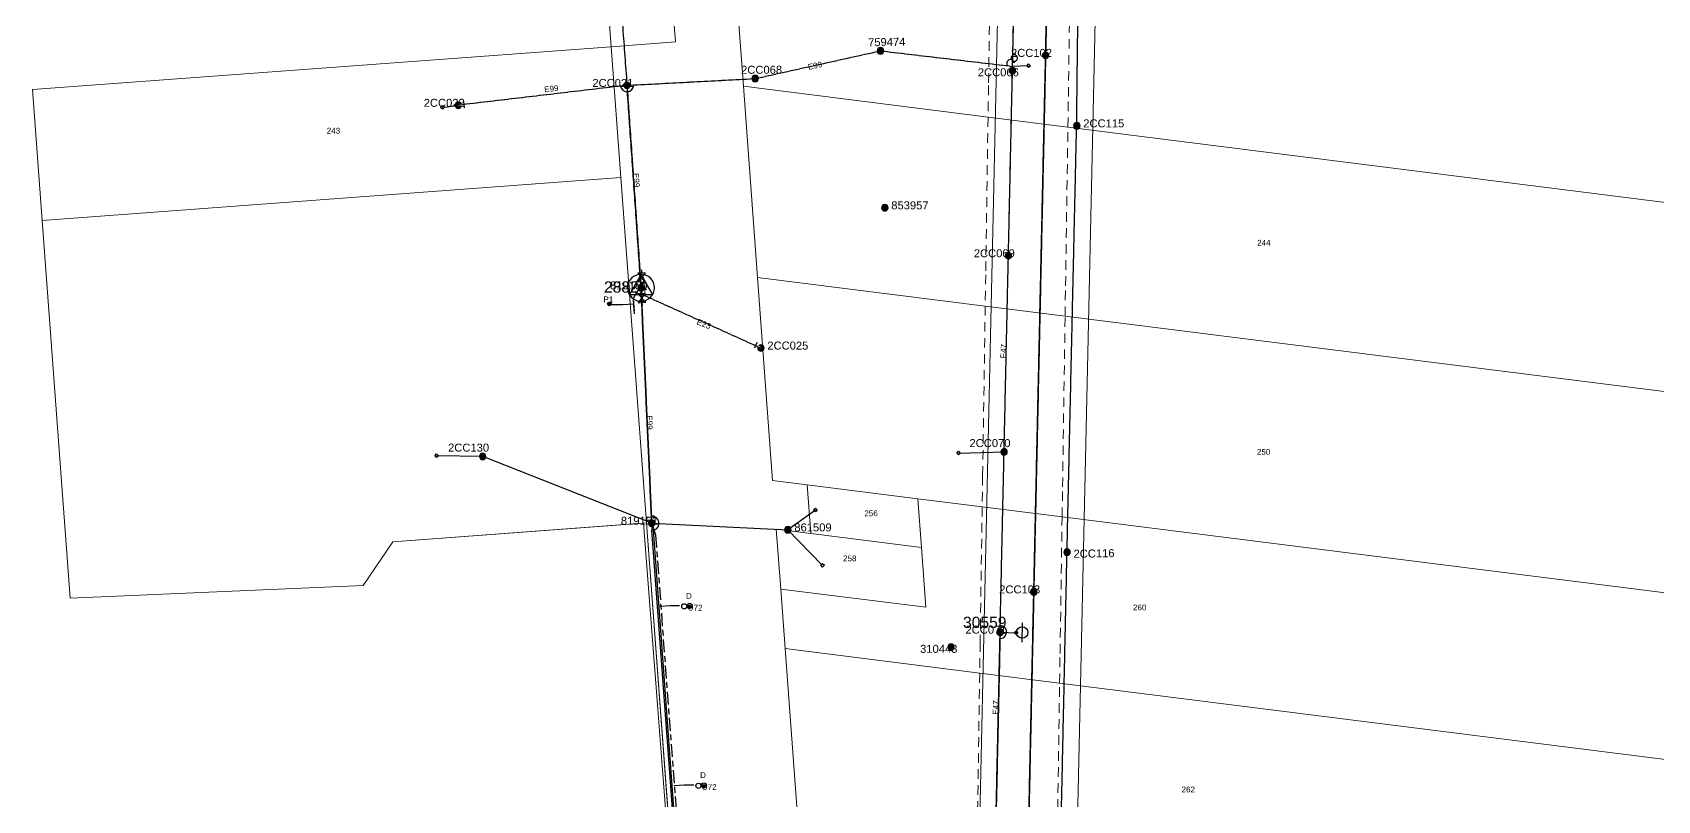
# Model space of a CAD drawing. Header units: metres. Extents: x 277863 to 282129, y 6130772 to 6135401.
# Drawn here: x 280908 to 281416, y 6133034 to 6133274 of the extents above; entities that cross this region are included whole.
import ezdxf
from ezdxf.enums import TextEntityAlignment as Align

# ---------------------------------------------------------------- set-up
doc = ezdxf.new("R2010")
doc.units = ezdxf.units.M
for name, pattern in [('Cable Exist OH', [1, 1, 0]), ('Cable Exist UG', [8.2, 4, -1.2, 1.8, -1.2]), ('Dash', [5, 3, -2]), ('HIDDEN', [0.375, 0.25, -0.125]), ('HIDDEN2', [0.1875, 0.125, -0.0625])]:
    doc.linetypes.add(name, pattern=pattern)
doc.layers.get('0').update_dxf_attribs({"color": 6})
for name, color, linetype, lineweight in [('Cadastre Easements_SP_EXT', 9, 'Continuous', 5), ('Cadastre Land Parcels_SP_EXT', 9, 'Continuous', 5), ('Cadastre Other Property_SP_EXT', 9, 'HIDDEN', 5), ('Cadastre Roads_SP_EXT', 9, 'Continuous', 5)]:
    doc.layers.add(name, color=color, linetype=linetype, lineweight=lineweight)
for name, color, linetype in [('Duct_SP_EXT', 7, 'Continuous'), ('Equip_LV_EXT', 7, 'Continuous'), ('Equip_SP_HV_EXT', 7, 'Continuous'), ('Equip_SP_LV_EXT', 7, 'Continuous'), ('Mains_HV_EXT', 7, 'Continuous'), ('Mains_LV_EXT', 7, 'Continuous'), ('Mains_TR_EXT', 7, 'Continuous'), ('Services_SP_EXT', 7, 'Continuous'), ('Sub_SP_TR_HV_LV_EXT', 7, 'Continuous'), ('SupportsOH_SP_TR_HV_LV_SL_EXT', 7, 'Continuous'), ('Trench_SP_EXT', 7, 'Continuous')]:
    doc.layers.add(name, color=color, linetype=linetype)
doc.styles.add('HVSW_LABEL', font='arial.ttf')
doc.styles.add('POLE_LABEL', font='arial.ttf')
doc.styles.get("Standard").update_dxf_attribs({"font": 'arial.ttf'})
doc.linetypes.add('Cable E UG', pattern='A,6,-0.5,["E",Standard,S=1.7,R=0,X=0.5,Y=-1],-2.9', length=9.4)

# ---------------------------------------------------------------- blocks, each defined once
blk = doc.blocks.new('SUB_POLE_EXT')
blk.add_wipeout([(0, 4.22), (0.42, 4.2), (0.83, 4.14), (1.21, 4.05), (1.62, 3.9), (1.99, 3.72), (2.35, 3.51), (2.68, 3.26), (2.99, 2.99), (3.28, 2.66), (3.52, 2.34), (3.76, 1.92), (3.9, 1.62), (4.04, 1.23), (4.18, 0.63), (4.22, 0), (4.18, -0.61), (4.06, -1.15), (3.9, -1.62), (3.58, -2.24), (3.22, -2.73), (2.97, -3.01), (2.68, -3.26), (2.36, -3.5), (2, -3.72), (1.64, -3.89), (1.25, -4.03), (0.82, -4.14), (0.42, -4.2), (0, -4.22), (-0.41, -4.2), (-0.8, -4.15), (-1.21, -4.05), (-1.62, -3.9), (-1.99, -3.73), (-2.35, -3.51), (-2.68, -3.26), (-2.96, -3.02), (-3.23, -2.72), (-3.51, -2.35), (-3.71, -2.01), (-3.91, -1.6), (-4.05, -1.21), (-4.16, -0.76), (-4.22, -0.14), (-4.21, 0.39), (-4.14, 0.83), (-4.03, 1.27), (-3.9, 1.63), (-3.71, 2.02), (-3.5, 2.37), (-3.28, 2.67), (-2.99, 2.99), (-2.68, 3.27), (-2.33, 3.52), (-1.98, 3.73), (-1.63, 3.9), (-1.2, 4.05), (-0.78, 4.15), (-0.4, 4.21)])
blk.add_line((2.16, 0.48), (2.16, 0.48, 0))
blk.add_lwpolyline([(-4.22, 0, 1), (4.22, 0, 1)], format="xyb", close=True)
blk.add_lwpolyline([(2.14, 0.52), (0, 4.22), (-3.66, -2.11), (3.66, -2.11)], close=True)
for tag, height, flags, p in [('STREET_CODE', 0.2, 9, (1.5, 0)), ('ASSET_NUM', 3.5, 8, (2, 2)), ('CONSTRUCTED_VOLTAGE', 0.2, 9, (1.5, -0.2)), ('OPERATING_VOLTAGE', 0.2, 9, (1.5, -0.6)), ('OPERATED_BY', 0.2, 9, (1.5, -0.8)), ('ORIENTATION', 0.2, 9, (1.5, -1.2)), ('OWNED_BY', 0.2, 9, (1.5, -1.4)), ('SECONDARY_VOLTAGE', 0.2, 9, (1.5, -1.6)), ('STATE', 0.2, 9, (1.5, -1.8)), ('SUBSTATION_TYPE', 0.2, 9, (1.5, -2)), ('STREETNAME', 0.2, 9, (1.5, -2.8)), ('SUBURB', 0.2, 9, (1.5, -3)), ('Z', 0.2, 1, (1.5, -3.4)), ('NO_PHASES', 0.2, 9, (1.5, -0.4)), ('MAINTAINED_BY', 0.2, 9, (1.5, -1)), ('USAGE', 0.2, 9, (1.5, -2.2)), ('LEGEND', 0.2, 9, (1.5, -2.4)), ('LOCATION', 0.2, 9, (1.5, -2.6)), ('NOTES', 0.2, 9, (1.5, -3.2))]:
    blk.add_attdef(tag, text='', height=height, dxfattribs=dict(flags=flags)).set_placement(p, align=Align.MIDDLE_LEFT)
blk = doc.blocks.new('DUCT_EXT')
blk.add_circle((0, 0.8), 0.8)
at = {"flags": 1}
blk.add_attdef('Z', (0, 0), '', height=0.2, dxfattribs=at)
at = {"flags": 9}
for tag, p in [('DUCT_CODE', (0, 0)), ('XSECT_TYPE', (0, -0.2)), ('STATE', (0, -0.6)), ('FB_REFERENCE', (0, -0.4)), ('NOTES', (0, -0.8))]:
    blk.add_attdef(tag, text='', height=0.2, dxfattribs=at).set_placement(p, align=Align.MIDDLE_LEFT)
blk = doc.blocks.new('LV_OH_LINKS_DISTFUSE_EXT')
for p, q in [((0, 0), (0.96, 0)), ((3.84, 0), (4.8, 0))]:
    blk.add_line(p, q)
blk.add_lwpolyline([(3.84, -1.2), (3.84, 1.2), (0.96, -1.2), (0.96, 1.2)], close=True)
at = {"flags": 9}
for tag, p in [('ACTUAL_STATUS', (0, 0)), ('CONSTRUCTED_VOLTAGE', (0, -0.2)), ('OPERATING_VOLTAGE', (0, -0.6)), ('ORIENTATION', (0, -0.8)), ('OWNED_BY', (0, -1)), ('STATE', (0, -1.2)), ('SWITCH_TYPE', (0, -1.4)), ('NO_PHASES', (0, -0.4)), ('USAGE', (0, -1.6)), ('NOTES', (0, -1.8))]:
    blk.add_attdef(tag, text='', height=0.2, dxfattribs=at).set_placement(p, align=Align.MIDDLE_LEFT)
at = {"flags": 1}
blk.add_attdef('Z', (0, 0), '', height=0.2, dxfattribs=at)
blk = doc.blocks.new('LV_OH_LINKS_OPEN_EXT')
for p, q in [((-0.17, 4.97), (-0.17, 5.46)), ((0.17, 4.97), (0.17, 5.46)), ((-0.17, 3), (-0.17, 2.5)), ((0.17, 3), (0.17, 2.5))]:
    blk.add_line(p, q)
blk.add_lwpolyline([(0, 2.99, 1), (0, 4.98, 1)], format="xyb", close=True)
at = {"flags": 9}
for tag, p in [('ACTUAL_STATUS', (0, 0)), ('CONSTRUCTED_VOLTAGE', (0, -0.2)), ('OPERATING_VOLTAGE', (0, -0.6)), ('ORIENTATION', (0, -0.8)), ('OWNED_BY', (0, -1)), ('STATE', (0, -1.2)), ('SWITCH_TYPE', (0, -1.4)), ('NO_PHASES', (0, -0.4)), ('USAGE', (0, -1.6)), ('LEGEND', (0, -1.8)), ('NOTES', (0, -2))]:
    blk.add_attdef(tag, text='', height=0.2, dxfattribs=at).set_placement(p, align=Align.MIDDLE_LEFT)
at = {"flags": 1}
blk.add_attdef('Z', (0, 0), '', height=0.2, dxfattribs=at)
blk = doc.blocks.new('CCP_EXT')
blk.add_wipeout([(0, 0.57), (0.57, 0), (0, -0.57), (-0.57, 0)])
blk.add_lwpolyline([(-0.57, 0), (0, 0.57), (0.57, 0), (0, -0.57), (-0.57, 0)])
at = {"flags": 1}
blk.add_attdef('Z', (0, 0), '', height=0.2, dxfattribs=at)
at = {"flags": 9}
for tag, p in [('CCP_TYPE', (0, 0)), ('CONSTRUCTED_VOLTAGE', (0, -0.2)), ('OPERATING_VOLTAGE', (0, -0.6)), ('ORIENTATION', (0, -0.8)), ('OWNED_BY', (0, -1)), ('STATE', (0, -1.8)), ('NO_PHASES', (0, -0.4)), ('USAGE', (0, -1.2)), ('LEGEND', (0, -1.4)), ('LIFE_SUPPORT', (0, -1.6)), ('NOTES', (0, -2))]:
    blk.add_attdef(tag, text='', height=0.2, dxfattribs=at).set_placement(p, align=Align.MIDDLE_LEFT)
blk = doc.blocks.new('POLE_EXT')
blk.add_hatch(color=256).paths.add_polyline_path([(-1, 0, 1), (1, 0, 1)])
blk.add_lwpolyline([(-1, 0, 1), (1, 0, 1)], format="xyb", close=True)
for tag, height, flags, p in [('pNumber', 2.5, 8, (-17.84, 2.07)), ('OWNED_BY', 0.2, 9, (1.35, -0.4)), ('SPECIAL_USE', 0.2, 9, (1.35, -0.8)), ('STATE', 0.2, 9, (1.35, -1)), ('cLV', 0.2, 9, (1.35, -1.4)), ('hDepth', 0.2, 9, (1.35, -1.6)), ('hDia', 0.2, 9, (1.35, -1.8)), ('cHV', 0.2, 9, (1.35, -2)), ('cLinedev', 0.2, 9, (1.35, -3.4)), ('pExisting', 0.2, 9, (1.35, -3.8)), ('pFooting', 0.2, 9, (1.35, -4.4)), ('pNew', 0.2, 9, (1.35, -4.6)), ('pRelocate', 0.2, 9, (1.35, -5)), ('PARENT', 0.2, 9, (1.35, -0.6)), ('USAGE', 0.2, 9, (1.35, -1.2)), ('LBRACKET', 0.2, 9, (1.35, -2.2)), ('LExisting', 0.2, 9, (1.35, -2.4)), ('LANTNUMBER', 0.2, 9, (1.35, -2.6)), ('LOther', 0.2, 9, (1.35, -2.8)), ('LRemove', 0.2, 9, (1.35, -3)), ('LEGEND', 0.2, 9, (1.35, -3.2)), ('LOCATION', 0.2, 9, (1.35, -3.6)), ('PFNUMBER', 0.2, 9, (1.35, -4)), ('NEWPFNUMBER', 0.2, 9, (1.35, -4.2)), ('pRemove', 0.2, 9, (1.35, -5.2)), ('pReplace', 0.2, 9, (1.35, -5.4)), ('pStay', 0.2, 9, (1.35, -5.6)), ('pType', 0.2, 9, (1.35, -5.8)), ('cspan', 0.2, 9, (1.35, -6)), ('STREETNAME', 0.2, 9, (1.35, -6.2)), ('SUBURB', 0.2, 9, (1.35, -6.4)), ('OPERATED_BY', 0.2, 9, (1.36, -7.01)), ('NOTES', 0.2, 9, (1.35, -6.6)), ('MAINTAINED_BY', 0.2, 9, (1.36, -6.81))]:
    blk.add_attdef(tag, text='', height=height, dxfattribs=dict(flags=flags)).set_placement(p, align=Align.MIDDLE_LEFT)
at = {"style": 'POLE_LABEL'}
for tag, height, flags, p in [('STRUCTURE_PLANT_NUMBER', 0.2, 9, (1.35, 0.03)), ('ASSET_NUM', 2.5, 8, (2, 2)), ('STREET_CODE', 0.2, 9, (1.35, -0.2))]:
    blk.add_attdef(tag, text='', height=height, dxfattribs=dict(at, flags=flags)).set_placement(p, align=Align.MIDDLE_LEFT)
at = {"flags": 1}
blk.add_attdef('Z', (1.35, -7.33), '', height=0.2, dxfattribs=at)
blk = doc.blocks.new('HV_ABS_CLOSED_EXT')
blk.add_line((-3, 6.87), (3, 6.87))
blk.add_circle((0, 6.87), 1.8)
at = {"flags": 1}
blk.add_attdef('Z', (0, 0), '', height=0.2, dxfattribs=at)
at = {"style": 'HVSW_LABEL'}
for tag, height, flags, p in [('ASSET_NUM', 3.5, 8, (2, 2)), ('STREET_CODE', 0.2, 9, (0, -0.2))]:
    blk.add_attdef(tag, text='', height=height, dxfattribs=dict(at, flags=flags)).set_placement(p, align=Align.MIDDLE_LEFT)
at = {"flags": 9}
for tag, p in [('ACTUAL_STATUS', (0, -0.4)), ('CONSTRUCTED_VOLTAGE', (0, -0.6)), ('OPERATING_VOLTAGE', (0, -1)), ('ORIENTATION', (0, -1.2)), ('OWNED_BY', (0, -1.4)), ('STATE', (0, -1.6)), ('SWITCH_TYPE', (0, -1.8)), ('STREETNAME', (0, -2.6)), ('SUBURB', (0, -2.8)), ('NO_PHASES', (0, -0.8)), ('USAGE', (0, -2)), ('LEGEND', (0, -2.2)), ('LOCATION', (0, -2.4)), ('NOTES', (0, -3))]:
    blk.add_attdef(tag, text='', height=0.2, dxfattribs=at).set_placement(p, align=Align.MIDDLE_LEFT)
blk = doc.blocks.new('End Shackle_EXT')
blk.add_wipeout([(0, 0.25), (1.81, 0.25), (1.82, -0.25), (0, -0.25)])
blk.add_line((1.81, -1), (1.81, 1))
at = {"flags": 1}
blk.add_attdef('Z', (0, 0), '', height=0.2, dxfattribs=at)
at = {"flags": 9}
for tag, p in [('CONNECTOR_TYPE', (0, 0)), ('CONSTRUCTED_VOLTAGE', (0, -0.2)), ('OPERATING_VOLTAGE', (0, -0.6)), ('ORIENTATION', (0, -0.8)), ('OWNED_BY', (0, -1)), ('STATE', (0, -1.2)), ('NO_PHASES', (0, -0.4)), ('USAGE', (0, -1.4)), ('NOTES', (0, -1.6))]:
    blk.add_attdef(tag, text='', height=0.2, dxfattribs=at).set_placement(p, align=Align.MIDDLE_LEFT)
blk = doc.blocks.new('CABLE_LARGE_EXT')
h = blk.add_hatch(color=256)
edge = h.paths.add_edge_path()
edge.add_arc((0, 0.55), 0.55, 0, 360)
blk.add_circle((0, 0.55), 0.55)
at = {"flags": 1}
blk.add_attdef('Z', (0, 0), '', height=0.2, dxfattribs=at)
at = {"flags": 9}
for tag, p in [('COND_CODE', (0, 0)), ('STATE', (0, -0.4)), ('XSECT_SIZE', (0, -0.6)), ('FB_REFERENCE', (0, -0.2)), ('NOTES', (0, -0.8))]:
    blk.add_attdef(tag, text='', height=0.2, dxfattribs=at).set_placement(p, align=Align.MIDDLE_LEFT)

msp = doc.modelspace()

# ---------------------------------------------------------------- linework, layer by layer
at = {"layer": 'Cadastre Easements_SP_EXT', "linetype": 'Dash'}
for points in [[(281207.81, 6133331.38), (281206.71, 6133257.52), (281206.56, 6133247.65), (281205.83, 6133198.39), (281205.68, 6133188.6), (281204.89, 6133135.56), (281204.74, 6133125.85), (281204.11, 6133083.55), (281203.96, 6133073.9), (281203.23, 6133024.96)], [(281228.18, 6133021.48), (281228.92, 6133070.76), (281229.06, 6133080.07), (281229.7, 6133122.7), (281229.84, 6133132.08), (281230.63, 6133185.45), (281230.78, 6133194.91), (281231.52, 6133244.5), (281231.66, 6133254.04), (281232.77, 6133328.23)]]:
    msp.add_lwpolyline(points, dxfattribs=at)
at = {"layer": 'Cadastre Land Parcels_SP_EXT', "linetype": 'Continuous'}
for points in [[(281108.95, 6133271.11), (281097.87, 6133406.98), (281095.57, 6133435.22), (281090.15, 6133501.57), (281071.63, 6133504.12), (281072.1, 6133496.08), (281076.76, 6133433.28), (281078.87, 6133404.83), (281088.89, 6133269.63), (281108.95, 6133271.11)], [(281619.55, 6133279.51), (281422.02, 6133304.39), (281329.63, 6133316.03), (281309.42, 6133318.57), (281232.77, 6133328.23), (281231.2, 6133328.43), (281207.81, 6133331.38), (281134.68, 6133340.59), (281123.88, 6133341.95), (281130.16, 6133257.27), (281206.56, 6133247.65), (281231.52, 6133244.5), (281599.88, 6133198.09), (281619.55, 6133279.51)], [(280911.14, 6133215.34), (281091.92, 6133228.74), (281088.89, 6133269.64), (280908.11, 6133256.23), (280911.14, 6133215.34)], [(281599.88, 6133198.09), (281231.52, 6133244.5), (281206.56, 6133247.64), (281130.16, 6133257.27), (281134.59, 6133197.55), (281205.68, 6133188.6), (281230.64, 6133185.46), (281585.84, 6133140.72), (281599.88, 6133198.09)], [(281582.05, 6133125.02), (281585.84, 6133140.72), (281230.64, 6133185.46), (281205.68, 6133188.6), (281134.59, 6133197.55), (281139.29, 6133134.09), (281150.09, 6133132.73), (281184.66, 6133128.38), (281204.74, 6133125.85), (281229.7, 6133122.7), (281548.73, 6133082.52), (281582.05, 6133125.02)], [(281184.66, 6133128.38), (281150.09, 6133132.73), (281151.22, 6133117.53), (281185.79, 6133113.17), (281184.66, 6133128.38)], [(281229.7, 6133122.7), (281204.74, 6133125.85), (281184.66, 6133128.38), (281185.79, 6133113.17), (281187.18, 6133094.48), (281141.8, 6133100.19), (281143.19, 6133081.56), (281203.97, 6133073.9), (281228.92, 6133070.76), (281511.61, 6133035.17), (281548.73, 6133082.52), (281229.7, 6133122.7)], [(281109.94, 6132985.62), (281099.91, 6133120.88), (281098.92, 6133120.81), (281109.32, 6132985.59), (281109.94, 6132985.62)], [(281151.22, 6133117.53), (281140.42, 6133118.89), (281141.8, 6133100.19), (281187.18, 6133094.48), (281185.79, 6133113.17), (281151.22, 6133117.53)], [(281511.61, 6133035.17), (281228.92, 6133070.76), (281203.97, 6133073.9), (281143.19, 6133081.56), (281147.57, 6133022.38), (281203.09, 6133015.39), (281228.05, 6133012.25), (281469.78, 6132981.81), (281511.61, 6133035.17)]]:
    msp.add_lwpolyline(points, close=True, dxfattribs=at)
at = {"layer": 'Duct_SP_EXT'}
for points in [[(281110.22, 6133094.95), (281107.24, 6133094.97), (281104.06, 6133094.74)], [(281114.64, 6133038.89), (281111.66, 6133038.91), (281108.48, 6133038.68)]]:
    msp.add_lwpolyline(points, dxfattribs=at)
at = {"layer": 'Mains_HV_EXT', "linetype": 'Continuous'}
msp.add_lwpolyline([(281102.31, 6133118.6, 0.852301), (281101.41, 6133123.03)], format="xyb", dxfattribs=at)
at = {"layer": 'Mains_HV_EXT', "linetype": 'Cable Exist OH'}
msp.add_lwpolyline([(281209.05, 6133028.19), (281210.34, 6133086.73)], dxfattribs=at)
at = {"layer": 'Mains_LV_EXT', "linetype": 'Cable Exist OH'}
for points in [[(281214.23, 6133263.5), (281215.28, 6133311.27)], [(281093.79, 6133257.56), (281133.83, 6133259.68), (281172.97, 6133268.35), (281214.23, 6133263.5)], [(281214.19, 6133262.14), (281214.23, 6133263.5)], [(281211.58, 6133143.02), (281212.93, 6133204.34), (281214.14, 6133259.36)], [(281210.34, 6133086.73), (281209.05, 6133028.19)]]:
    msp.add_lwpolyline(points, dxfattribs=at)
at = {"layer": 'Mains_LV_EXT', "linetype": 'Continuous'}
for points in [[(281214.26, 6133265.5, 0.800302), (281212.63, 6133263.68)], [(281091.81, 6133257.32, 0.96867), (281095.79, 6133257.66)], [(281210.32, 6133084.73, 1.003039), (281210.36, 6133088.73)]]:
    msp.add_lwpolyline(points, format="xyb", dxfattribs=at)
at = {"layer": 'Services_SP_EXT'}
msp.add_lwpolyline([(281101.53, 6133120.76), (281144.06, 6133118.69)], dxfattribs=at)
at = {"layer": 'Trench_SP_EXT', "linetype": 'Cable Exist UG'}
msp.add_lwpolyline([(281101.75, 6133118.6), (281101.69, 6133119.11), (281101.69, 6133119.11, 0.002355), (281101.56, 6133120.73)], format="xyb", dxfattribs=at)

# ---------------------------------------------------------------- block references
at = {"layer": 'Duct_SP_EXT'}
for name, p in [('DUCT_EXT', (281111.69, 6133093.97)), ('DUCT_EXT', (281113.37, 6133094.09)), ('CABLE_LARGE_EXT', (281113.37, 6133094.09)), ('DUCT_EXT', (281116.11, 6133037.91)), ('DUCT_EXT', (281117.8, 6133038.03)), ('CABLE_LARGE_EXT', (281117.8, 6133038.03))]:
    msp.add_blockref(name, p, dxfattribs=at)
at = {"layer": 'Equip_SP_LV_EXT', "rotation": 351.589526132421}
msp.add_blockref('LV_OH_LINKS_OPEN_EXT', (281214.19, 6133262.14), dxfattribs=at)
at = {"layer": 'Sub_SP_TR_HV_LV_EXT'}
ref = msp.add_blockref('SUB_POLE_EXT', (281098.19, 6133194.31), dxfattribs=at)
ref.add_attrib('ASSET_NUM', '28824', dxfattribs={"layer": '0', "height": 3.5}).set_placement((281100.19, 6133194.56), align=Align.MIDDLE_RIGHT)
at = {"layer": 'SupportsOH_SP_TR_HV_LV_SL_EXT'}
ref = msp.add_blockref('POLE_EXT', (281172.97, 6133268.35), dxfattribs=at)
ref.add_attrib('ASSET_NUM', '759474', dxfattribs={"layer": '0', "height": 2.5, "rotation": 1, "style": 'POLE_LABEL'}).set_placement((281174.97, 6133269.1), align=Align.BOTTOM_CENTER)
ref = msp.add_blockref('POLE_EXT', (281133.83, 6133259.68), dxfattribs=at)
ref.add_attrib('ASSET_NUM', '2CC068', dxfattribs={"layer": '0', "height": 2.5, "style": 'POLE_LABEL'}).set_placement((281135.83, 6133260.43), align=Align.BOTTOM_CENTER)
ref = msp.add_blockref('POLE_EXT', (281214.19, 6133262.14), dxfattribs=at)
ref.add_attrib('ASSET_NUM', '2CC066', dxfattribs={"layer": '0', "height": 2.5, "style": 'POLE_LABEL'}).set_placement((281216.19, 6133262.89), align=Align.TOP_RIGHT)
ref = msp.add_blockref('POLE_EXT', (281093.79, 6133257.56), dxfattribs=at)
ref.add_attrib('ASSET_NUM', '2CC021', dxfattribs={"layer": '0', "height": 2.5, "style": 'POLE_LABEL'}).set_placement((281095.79, 6133258.31), align=Align.MIDDLE_RIGHT)
ref = msp.add_blockref('POLE_EXT', (281234.31, 6133244.93), dxfattribs=at)
ref.add_attrib('ASSET_NUM', '2CC115', dxfattribs={"layer": '0', "height": 2.5, "style": 'POLE_LABEL'}).set_placement((281236.31, 6133245.68), align=Align.MIDDLE_LEFT)
ref = msp.add_blockref('POLE_EXT', (281174.34, 6133219.32), dxfattribs=at)
ref.add_attrib('ASSET_NUM', '853957', dxfattribs={"layer": '0', "height": 2.5, "style": 'POLE_LABEL'}).set_placement((281176.34, 6133220.07), align=Align.MIDDLE_LEFT)
ref = msp.add_blockref('POLE_EXT', (281212.93, 6133204.34), dxfattribs=at)
ref.add_attrib('ASSET_NUM', '2CC069', dxfattribs={"layer": '0', "height": 2.5, "style": 'POLE_LABEL'}).set_placement((281214.93, 6133205.09), align=Align.MIDDLE_RIGHT)
ref = msp.add_blockref('POLE_EXT', (281135.63, 6133175.5), dxfattribs=at)
ref.add_attrib('ASSET_NUM', '2CC025', dxfattribs={"layer": '0', "height": 2.5, "style": 'POLE_LABEL'}).set_placement((281137.63, 6133176.25), align=Align.MIDDLE_LEFT)
ref = msp.add_blockref('POLE_EXT', (281211.58, 6133143.02), dxfattribs=at)
ref.add_attrib('ASSET_NUM', '2CC070', dxfattribs={"layer": '0', "height": 2.5, "style": 'POLE_LABEL'}).set_placement((281213.58, 6133143.78), align=Align.BOTTOM_RIGHT)
ref = msp.add_blockref('POLE_EXT', (281048.73, 6133141.62), dxfattribs=at)
ref.add_attrib('ASSET_NUM', '2CC130', dxfattribs={"layer": '0', "height": 2.5, "style": 'POLE_LABEL'}).set_placement((281050.73, 6133142.37), align=Align.BOTTOM_RIGHT)
ref = msp.add_blockref('POLE_EXT', (281101.53, 6133120.76), dxfattribs=at)
ref.add_attrib('ASSET_NUM', '819151', dxfattribs={"layer": '0', "height": 2.5, "style": 'POLE_LABEL'}).set_placement((281103.53, 6133121.51), align=Align.MIDDLE_RIGHT)
ref = msp.add_blockref('POLE_EXT', (281144.06, 6133118.69), dxfattribs=at)
ref.add_attrib('ASSET_NUM', '861509', dxfattribs={"layer": '0', "height": 2.5, "style": 'POLE_LABEL'}).set_placement((281146.06, 6133119.44), align=Align.MIDDLE_LEFT)
ref = msp.add_blockref('POLE_EXT', (281231.25, 6133111.69), dxfattribs=at)
ref.add_attrib('ASSET_NUM', '2CC116', dxfattribs={"layer": '0', "height": 2.5, "rotation": 1, "style": 'POLE_LABEL'}).set_placement((281233.25, 6133112.44), align=Align.TOP_LEFT)
ref = msp.add_blockref('POLE_EXT', (281220.86, 6133099.32), dxfattribs=at)
ref.add_attrib('ASSET_NUM', '2CC103', dxfattribs={"layer": '0', "height": 2.5, "style": 'POLE_LABEL'}).set_placement((281222.86, 6133100.07), align=Align.MIDDLE_RIGHT)
ref = msp.add_blockref('POLE_EXT', (281210.34, 6133086.73), dxfattribs=at)
ref.add_attrib('ASSET_NUM', '2CC071', dxfattribs={"layer": '0', "height": 2.5, "style": 'POLE_LABEL'}).set_placement((281212.34, 6133087.48), align=Align.MIDDLE_RIGHT)
ref = msp.add_blockref('POLE_EXT', (281195, 6133082), dxfattribs=at)
ref.add_attrib('ASSET_NUM', '310443', dxfattribs={"layer": '0', "height": 2.5, "style": 'POLE_LABEL'}).set_placement((281197, 6133082.75), align=Align.TOP_RIGHT)

# ---------------------------------------------------------------- texts
at = {"layer": 'Cadastre Land Parcels_SP_EXT'}
for s, p in [('243', (281000.02, 6133242.49)), ('244', (281290.61, 6133207.48)), ('250', (281290.55, 6133142.15)), ('256', (281167.94, 6133122.95)), ('258', (281161.28, 6133108.85)), ('260', (281251.84, 6133093.52)), ('262', (281267.02, 6133036.65))]:
    msp.add_text(s, height=1.8, dxfattribs=at).set_placement(p)
at = {"layer": 'Duct_SP_EXT'}
for s, p in [('D', (281112.22, 6133097.17)), ('U72', (281112.78, 6133093.47)), ('D', (281116.64, 6133041.11)), ('U72', (281117.2, 6133037.41))]:
    msp.add_text(s, height=1.8, dxfattribs=at).set_placement(p)
at = {"layer": 'Mains_LV_EXT'}
for s, rotation, p in [('E99', 12.481, (281150.55, 6133262.37)), ('E99', 6.7176, (281068.06, 6133255.36)), ('E99', 274.1012, (281095.7, 6133230.09)), ('E23', 338.8106, (281115.39, 6133182.96)), ('E47', 87.6282, (281212.22, 6133172.24)), ('E99', 271.4161, (281099.9, 6133154.43)), ('E47', 87.6282, (281209.77, 6133060.87))]:
    msp.add_text(s, height=1.8, rotation=rotation, dxfattribs=at).set_placement(p)

# ---------------------------------------------------------------- next in the draw order: linework, layer by layer
at = {"layer": 'Cadastre Land Parcels_SP_EXT', "linetype": 'Continuous'}
msp.add_lwpolyline([(281056.78, 6132210.53), (281096.07, 6132494.79), (281085.23, 6132554.39), (281103.36, 6132588.71), (281106.75, 6132604.8), (281107.1, 6132606.46), (281110.93, 6132637.44), (281115.1, 6132671.12), (281122.88, 6132707.52), (281122.97, 6132710.17), (281125.18, 6132780.06), (281109.94, 6132985.62), (281109.32, 6132985.59), (281098.92, 6133120.81), (281020.66, 6133114.93), (281011.35, 6133101.31), (280919.89, 6133097.31), (280911.14, 6133215.34), (280911.14, 6133215.34), (280908.11, 6133256.23), (281088.89, 6133269.63), (281078.87, 6133404.83)], dxfattribs=at)
msp.add_lwpolyline([(281099.92, 6133120.88), (281091.92, 6133228.74), (280911.14, 6133215.34), (280919.89, 6133097.31), (281011.35, 6133101.31), (281020.66, 6133114.93), (281099.92, 6133120.88)], close=True, dxfattribs=at)
at = {"layer": 'Cadastre Roads_SP_EXT', "linetype": 'Continuous'}
msp.add_lwpolyline([(281097.87, 6133406.98), (281108.95, 6133271.11), (281088.89, 6133269.63), (281091.92, 6133228.74), (281099.91, 6133120.88), (281125.18, 6132780.06), (281122.97, 6132710.17)], dxfattribs=at)
at = {"layer": 'Duct_SP_EXT'}
msp.add_lwpolyline([(281089, 6133189.07), (281092.55, 6133189.07), (281095.82, 6133189.3)], dxfattribs=at)
at = {"layer": 'Mains_HV_EXT', "linetype": 'Cable Exist OH'}
msp.add_lwpolyline([(281089.22, 6133319.32), (281093.79, 6133257.56), (281098.19, 6133194.31)], dxfattribs=at)
at = {"layer": 'Mains_HV_EXT', "linetype": 'Cable E UG'}
for points in [[(281096.78, 6133193.04), (281095.72, 6133191)], [(281095.72, 6133191), (281095.86, 6133188.66)], [(281095.86, 6133188.66), (281096.08, 6133186.17)]]:
    msp.add_lwpolyline(points, dxfattribs=at)
at = {"layer": 'Mains_LV_EXT', "linetype": 'Cable Exist OH'}
msp.add_lwpolyline([(281098.19, 6133194.31), (281093.79, 6133257.56)], dxfattribs=at)
at = {"layer": 'Trench_SP_EXT', "linetype": 'Cable Exist UG'}
msp.add_lwpolyline([(281097.39, 6133193.89), (281095.72, 6133191), (281096.08, 6133186.17)], dxfattribs=at)

# ---------------------------------------------------------------- next in the draw order: block references
at = {"layer": 'Duct_SP_EXT'}
msp.add_blockref('CABLE_LARGE_EXT', (281088.28, 6133188.71), dxfattribs=at)
at = {"layer": 'Equip_LV_EXT'}
for p, rotation in [((281098.23, 6133195.1), 87.13101792707253), ((281098.24, 6133193.55), 273.4339508090587)]:
    msp.add_blockref('LV_OH_LINKS_DISTFUSE_EXT', p, dxfattribs=dict(at, rotation=rotation))
at = {"layer": 'Services_SP_EXT'}
for p in [(281219.23, 6133263.7), (281197.34, 6133142.68), (281152.63, 6133124.88), (281154.88, 6133107.62), (281215.33, 6133086.54)]:
    msp.add_blockref('CCP_EXT', p, dxfattribs=at)
at = {"layer": 'SupportsOH_SP_TR_HV_LV_SL_EXT'}
ref = msp.add_blockref('POLE_EXT', (281098.19, 6133194.31), dxfattribs=at)
ref.add_attrib('ASSET_NUM', '819150', dxfattribs={"layer": '0', "height": 2.5, "style": 'POLE_LABEL'}).set_placement((281100.19, 6133195.06), align=Align.MIDDLE_RIGHT)

# ---------------------------------------------------------------- next in the draw order: texts
at = {"layer": 'Duct_SP_EXT'}
msp.add_text('P1', height=1.8, dxfattribs=at).set_placement((281086.44, 6133189.79))

# ---------------------------------------------------------------- next in the draw order: linework, layer by layer
at = {"layer": 'Cadastre Other Property_SP_EXT', "linetype": 'HIDDEN2'}
msp.add_lwpolyline([(281242.93, 6133409.1), (281212.52, 6133412.93), (281197.56, 6132738.27), (281228.49, 6132754.88), (281242.93, 6133409.1)], close=True, dxfattribs=at)
at = {"layer": 'Cadastre Roads_SP_EXT', "linetype": 'Continuous'}
msp.add_lwpolyline([(281147.57, 6133022.38), (281143.19, 6133081.56), (281141.8, 6133100.19), (281140.42, 6133118.89), (281151.22, 6133117.53), (281150.09, 6133132.73), (281139.29, 6133134.09), (281134.59, 6133197.55), (281130.16, 6133257.27), (281123.88, 6133341.95)], dxfattribs=at)
at = {"layer": 'Mains_HV_EXT', "linetype": 'Cable Exist OH'}
for points in [[(281220.59, 6133599.27), (281228.15, 6133430.37), (281224.55, 6133266.95), (281220.86, 6133099.32), (281217.17, 6132931.68), (281213.61, 6132770.14)], [(281210.34, 6133086.73), (281211.58, 6133143.02), (281212.93, 6133204.34), (281214.14, 6133259.27), (281217.1, 6133401.08), (281215.84, 6133458.37)]]:
    msp.add_lwpolyline(points, dxfattribs=at)
at = {"layer": 'Mains_LV_EXT', "linetype": 'Cable Exist OH'}
msp.add_lwpolyline([(281210.34, 6133086.73), (281211.58, 6133143.02), (281212.93, 6133204.34), (281214.19, 6133262.14)], dxfattribs=at)
at = {"layer": 'Mains_TR_EXT', "linetype": 'Cable Exist OH'}
for points in [[(281211.51, 6132209.94), (281215.54, 6132392.94), (281218.43, 6132523.94), (281221.46, 6132661.26), (281221.78, 6132675.94), (281224.93, 6132818.93), (281228.22, 6132970.93), (281231.24, 6133111.64), (281234.24, 6133244.83), (281236.21, 6133412.16), (281234.57, 6133447.87), (281230.74, 6133532.19), (281220, 6133676.64), (281209.93, 6133811.34), (281200.97, 6133933.23), (281192.53, 6134046.62), (281187.23, 6134117.7), (281175.15, 6134269.25), (281146.6, 6134435.71)], [(281211.42, 6132604.56), (281213.61, 6132770.14), (281217.17, 6132931.68), (281220.86, 6133099.32), (281224.55, 6133266.95), (281228.15, 6133430.37), (281220.59, 6133599.27), (281205.6, 6133780.16), (281197.24, 6133846.96), (281187.87, 6133972.72)]]:
    msp.add_lwpolyline(points, dxfattribs=at)
at = {"layer": 'Services_SP_EXT'}
for points in [[(281219.23, 6133263.7), (281214.23, 6133263.5)], [(281197.34, 6133142.68), (281211.58, 6133143.02)], [(281143.88, 6133118.7), (281152.63, 6133124.88)], [(281154.8, 6133107.66), (281143.95, 6133118.76)], [(281210.34, 6133086.73), (281215.33, 6133086.54)]]:
    msp.add_lwpolyline(points, dxfattribs=at)

# ---------------------------------------------------------------- next in the draw order: block references
at = {"layer": 'Equip_SP_HV_EXT'}
ref = msp.add_blockref('HV_ABS_CLOSED_EXT', (281210.34, 6133086.73), dxfattribs=dict(at, rotation=268.9741544032208))
ref.add_attrib('ASSET_NUM', '30559', dxfattribs={"layer": '0', "height": 3.5, "style": 'HVSW_LABEL'}).set_placement((281212.34, 6133086.98), align=Align.BOTTOM_RIGHT)
at = {"layer": 'Services_SP_EXT'}
for p in [(281036.17, 6133250.67), (281034.32, 6133141.84)]:
    msp.add_blockref('CCP_EXT', p, dxfattribs=at)
at = {"layer": 'SupportsOH_SP_TR_HV_LV_SL_EXT'}
ref = msp.add_blockref('POLE_EXT', (281224.55, 6133266.95), dxfattribs=at)
ref.add_attrib('ASSET_NUM', '2CC102', dxfattribs={"layer": '0', "height": 2.5, "style": 'POLE_LABEL'}).set_placement((281226.55, 6133267.7), align=Align.MIDDLE_RIGHT)

# ---------------------------------------------------------------- next in the draw order: linework, layer by layer
at = {"layer": 'Services_SP_EXT'}
for points in [[(281036.17, 6133250.67), (281041.12, 6133251.35)], [(281101.53, 6133120.76), (281048.73, 6133141.62), (281034.32, 6133141.84)]]:
    msp.add_lwpolyline(points, dxfattribs=at)

# ---------------------------------------------------------------- next in the draw order: block references
at = {"layer": 'Mains_LV_EXT', "rotation": 151.7406510615821}
msp.add_blockref('End Shackle_EXT', (281135.63, 6133175.5), dxfattribs=at)
at = {"layer": 'SupportsOH_SP_TR_HV_LV_SL_EXT'}
ref = msp.add_blockref('POLE_EXT', (281041.12, 6133251.35), dxfattribs=at)
ref.add_attrib('ASSET_NUM', '2CC022', dxfattribs={"layer": '0', "height": 2.5, "style": 'POLE_LABEL'}).set_placement((281043.12, 6133252.1), align=Align.MIDDLE_RIGHT)

# ---------------------------------------------------------------- next in the draw order: linework, layer by layer
at = {"layer": 'Mains_LV_EXT', "linetype": 'Cable Exist OH'}
msp.add_lwpolyline([(281098.19, 6133192.4), (281135.63, 6133175.5)], dxfattribs=at)

# ---------------------------------------------------------------- next in the draw order: block references
at = {"layer": 'Mains_LV_EXT'}
for p, rotation in [((281041.12, 6133251.35), 6.717535448103571), ((281101.53, 6133120.76), 93.55754466157948)]:
    msp.add_blockref('End Shackle_EXT', p, dxfattribs=dict(at, rotation=rotation))

# ---------------------------------------------------------------- next in the draw order: linework, layer by layer
at = {"layer": 'Duct_SP_EXT'}
for p, q in [((281101.46, 6133118.61), (281101.7, 6133118.63)), ((281101.46, 6133118.61), (281113.82, 6132951.22)), ((281101.94, 6133118.65), (281101.7, 6133118.63)), ((281101.94, 6133118.65), (281114.3, 6132951.25))]:
    msp.add_line(p, q, dxfattribs=at)
at = {"layer": 'Mains_HV_EXT', "linetype": 'Cable Exist OH'}
msp.add_lwpolyline([(281098.19, 6133194.31), (281101.53, 6133120.86)], dxfattribs=at)
at = {"layer": 'Mains_HV_EXT', "linetype": 'Cable Exist UG'}
msp.add_lwpolyline([(281101.57, 6133120.71), (281102.69, 6133117.13), (281115.11, 6132951.92), (281115.64, 6132948.72)], dxfattribs=at)
at = {"layer": 'Mains_LV_EXT', "linetype": 'Cable Exist OH'}
for points in [[(281093.79, 6133257.56), (281041.12, 6133251.35)], [(281101.53, 6133120.76), (281098.19, 6133194.31)]]:
    msp.add_lwpolyline(points, dxfattribs=at)

doc.saveas('drawing.dxf')
